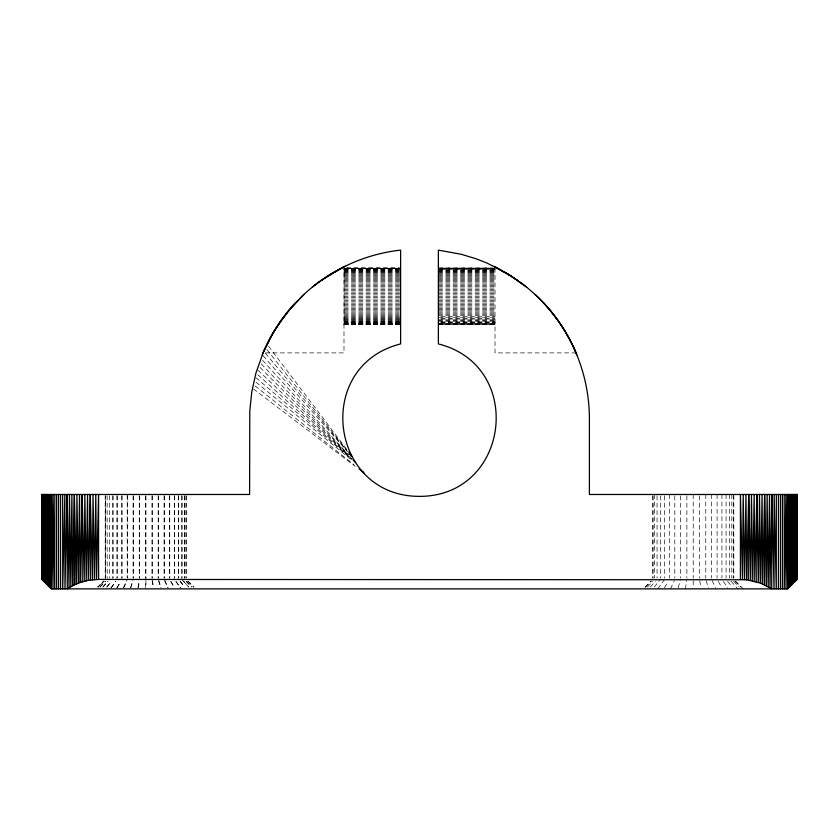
<?xml version="1.0" encoding="UTF-8"?>
<svg xmlns="http://www.w3.org/2000/svg" width="839" height="839" viewBox="0 0 839 839"><rect width="100%" height="100%" fill="white"/><g stroke="black" fill="none" stroke-linecap="round" stroke-linejoin="round"><path stroke-width="0.63" stroke-dasharray="4.2 3.15" d="M145.577 587.688L145.608 580.609M138.33 587.688L139.41 580.609M685.4 588.873L686.69 580.609M137.942 587.688L139.075 580.609M130.874 587.688L133.034 580.609M678.132 587.688L680.314 580.609M130.496 587.688L132.709 580.609M123.784 587.688L126.972 580.609M670.508 588.873L674.262 580.609M123.427 587.688L126.658 580.609M117.156 587.824L120.826 581.532M664.436 587.824L668.138 581.532M116.831 587.824L120.543 581.532M111.283 587.824L115.719 581.532M657.849 588.873L664.519 579.434M111 587.824L115.467 581.532M106.952 586.985L111.514 581.322M654.284 586.985L660.387 579.434M106.721 586.985L111.314 581.322M102.977 586.985L108.011 581.322M650.33 586.985L655.374 581.322M102.798 586.985L107.853 581.322M100.061 586.985L105.431 581.322M99.935 586.985L105.326 581.322M647.446 586.985L652.826 581.322M645.506 587.153L651.442 581.144M97.471 587.153L103.47 581.144M644.918 587.153L650.917 581.144M346.559 267.987L399.333 267.987M438.378 267.956L492.441 267.987M346.559 268.092L400.623 268.092M440.947 268.092L492.441 268.092M346.559 268.26L400.623 268.26M438.378 268.26L492.441 268.26M343.99 268.501L400.623 268.501M438.378 268.501L495.01 268.501M343.99 268.805L400.623 268.805M440.947 268.805L495.01 268.805M343.99 269.172L399.333 269.172M440.947 269.172L495.01 269.172M343.99 269.613L399.333 269.613M438.378 269.613L495.01 269.613M343.99 270.106L399.333 270.106M438.378 270.106L495.01 270.106M343.99 270.672L399.333 270.672M438.378 270.672L495.01 270.672M343.99 271.301L399.333 271.301M438.378 271.301L495.01 271.301M343.99 271.983L400.623 271.983M438.378 271.983L495.01 271.983M343.99 272.727L399.333 272.727M438.378 272.727L495.01 272.727M343.99 273.524L400.623 273.524M438.378 273.524L495.01 273.524M343.99 274.384L400.623 274.384M438.378 274.384L495.01 274.384M343.99 275.286L400.623 275.286M438.378 275.286L495.01 275.286M343.99 276.251L400.623 276.251M438.378 276.251L495.01 276.251M343.99 277.258L400.623 277.258M438.378 277.258L495.01 277.258M343.99 278.307L400.623 278.307M438.378 278.307L495.01 278.307M343.99 279.397L400.623 279.397M438.378 279.397L495.01 279.397M343.99 280.541L400.623 280.541M438.378 280.541L495.01 280.541M343.99 281.715L400.623 281.715M438.378 281.715L495.01 281.715M343.99 282.921L400.623 282.921M438.378 282.921L495.01 282.921M343.99 284.159L400.623 284.159M438.378 284.159L495.01 284.159M343.99 285.438L400.623 285.438M438.378 285.438L495.01 285.438M343.99 286.728L400.623 286.728M438.378 286.728L495.01 286.728M343.99 288.05L400.623 288.05M438.378 288.05L495.01 288.05M343.99 289.392L400.623 289.392M438.378 289.392L495.01 289.392M343.99 290.745L400.623 290.745M438.378 290.745L495.01 290.745M343.99 292.119L400.623 292.119M438.378 292.119L495.01 292.119M343.99 293.493L400.623 293.493M438.378 293.493L495.01 293.493M343.99 294.877L400.623 294.877M438.378 294.877L495.01 294.877M343.99 296.272L400.623 296.272M438.378 296.272L495.01 296.272M343.99 297.656L400.623 297.656M438.378 297.656L495.01 297.656M343.99 299.041L400.623 299.041M438.378 299.041L495.01 299.041M343.99 300.425L399.333 300.425M438.378 300.425L495.01 300.425M343.99 301.799L400.623 301.799M438.378 301.799L495.01 301.799M343.99 303.152L400.623 303.152M438.378 303.152L495.01 303.152M343.99 304.494L400.623 304.494M438.378 304.494L495.01 304.494M343.99 305.805L400.623 305.805M438.378 305.805L495.01 305.805M343.99 307.105L400.623 307.105M438.378 307.105L495.01 307.105M343.99 308.374L400.623 308.374M438.378 308.374L495.01 308.374M343.99 309.622L400.623 309.622M438.378 309.622L495.01 309.622M343.99 310.829L399.333 310.829M438.378 310.829L495.01 310.829M343.99 312.003L399.333 312.003M438.378 312.003L495.01 312.003M343.99 313.136L399.333 313.136M438.378 313.136L495.01 313.136M343.99 314.237L399.333 314.237M438.378 314.237L495.01 314.237M343.99 315.286L399.333 315.286M438.378 315.286L495.01 315.286M343.99 316.293L399.333 316.293M440.947 316.293L495.01 316.293M343.99 317.247L400.623 317.247M438.378 317.247L495.01 317.247M343.99 318.159L400.623 318.159M440.947 318.159L495.01 318.159M343.99 319.019L400.623 319.019M440.947 319.019L495.01 319.019M343.99 319.816L400.623 319.816M438.378 319.816L495.01 319.816M343.99 320.561L400.623 320.561M438.378 320.561L495.01 320.561M343.99 321.243L400.623 321.243M438.378 321.243L495.01 321.243M343.99 321.872L400.623 321.872M440.947 321.872L495.01 321.872M343.99 322.428L400.623 322.428M440.947 322.428L495.01 322.428M343.99 322.931L400.623 322.931M440.947 322.931L495.01 322.931M343.99 323.372L400.623 323.372M438.378 323.372L495.01 323.372M343.99 323.739L400.623 323.739M440.947 323.739L495.01 323.739M343.99 324.043L399.333 324.043M438.378 324.043L495.01 324.043M343.99 324.284L400.623 324.284M438.378 324.284L495.01 324.284M343.99 324.452L400.623 324.452M438.378 324.452L495.01 324.452M343.99 324.557L400.623 324.588M440.947 324.557L495.01 324.588M265.585 352.904L343.99 352.904L343.99 266.781M576.026 352.904L495.01 352.904L495.01 266.781M253.462 388.939L355.096 466.253M255.203 385.971L354.048 464.785M256.031 382.217L351.468 459.866M255.916 377.655L351.562 459.164M257.856 374.802L351.677 459.08M257.961 370.24L347.965 455.388M348.909 456.29L351.751 458.975M260.038 367.492L348.122 455.178M735.53 581.144L743.249 588.873M188.083 581.144L194.082 587.153M735.006 581.144L740.942 587.153M187.59 581.144L193.463 587.153M261.244 363.864L348.353 455.042M733.622 581.322L739.002 586.985M186.227 581.322L191.617 586.985M186.122 581.322L191.491 586.985M262.544 360.277L348.521 454.843M183.699 581.322L188.754 586.985M731.073 581.322L737.796 588.873M181.864 579.434L188.576 586.985M263.068 355.726L347.556 451.707M265.397 353.188L346.832 450.574M727.591 581.322L732.164 586.985M180.238 581.322L184.832 586.985M180.039 581.322L184.601 586.985M266.917 349.685L347.01 450.491M268.543 346.224L346.318 448.844M176.085 581.532L180.553 587.824M723.407 581.532L727.853 587.824M175.833 581.532L180.27 587.824M171.009 581.532L174.722 587.824M718.31 581.532L722.012 587.824M170.726 581.532L174.397 587.824M164.895 580.609L168.125 587.688M712.185 580.609L715.394 587.688M164.58 580.609L167.769 587.688M158.844 580.609L161.057 587.688M706.134 580.609L708.315 587.688M158.519 580.609L160.679 587.688M152.478 580.609L153.61 587.688M699.757 580.609L700.869 587.688M152.142 580.609L153.222 587.688M145.944 580.609L145.976 587.688M733.81 495.786L733.81 578.123M733.307 494.486L733.307 578.123M731.828 494.486L731.828 578.123M729.385 494.486L729.385 578.123M726.06 494.486L726.06 578.123M721.928 494.486L721.928 578.123M717.083 494.486L717.083 578.123M711.65 494.486L711.65 578.123M705.767 494.486L705.767 578.123M699.569 495.786L699.569 578.123M693.224 494.486L693.224 578.123M693.224 580.609L693.224 587.688M686.879 495.786L686.879 578.123M680.681 495.786L680.681 578.123M674.797 495.786L674.797 578.123M669.365 494.486L669.365 578.123M664.519 495.786L664.519 578.123M660.387 495.786L660.387 578.123M657.063 495.786L657.063 578.123M654.619 494.486L654.619 578.123M653.141 495.786L653.141 578.123M652.637 495.786L652.637 578.123M186.363 495.786L186.363 578.123M185.891 495.786L185.839 578.123M184.423 495.786L184.423 578.123M184.328 495.786L184.328 578.123M182.011 495.786L182.011 578.123M181.864 495.786L181.864 578.123M178.707 495.786L178.707 578.123M178.518 495.786L178.518 578.123M174.596 495.786L174.596 578.123M174.355 495.786L174.355 578.123M169.772 495.786L169.772 578.123M169.499 495.786L169.499 578.123M164.35 495.786L164.35 578.123M164.056 495.786L164.056 578.123M158.477 495.786L158.477 578.123M158.162 495.786L158.162 578.123M152.289 495.786L152.289 578.123M151.964 495.786L151.964 578.123M145.944 495.786L145.944 579.434M145.608 495.786L145.608 578.123M139.589 495.786L139.589 578.123M139.264 495.786L139.264 578.123M133.391 495.786L133.391 578.123M133.076 495.786L133.076 578.123M127.497 495.786L127.497 578.123M127.203 494.486L127.203 578.123M122.054 495.786L122.054 578.123M121.781 495.786L121.781 578.123M117.198 495.786L117.198 578.123M116.957 495.786L116.957 578.123M113.034 495.786L113.034 578.123M112.846 495.786L112.846 578.123M109.542 495.786L109.689 578.123M107.13 495.786L107.224 578.123M105.19 495.786L105.19 578.123M104.026 581.144L98.09 587.153L103.963 581.144M105.714 578.123L105.714 495.786L105.662 578.123"/><path stroke-width="1.26" d="M576.792 354.75C567.521 332.024 553.258 311.363 535.292 294.646C544.249 302.973 552.744 312.779 559.781 323.13C578.983 351.142 589.45 385.017 589.398 418.976L589.398 494.486L797.05 494.486L797.05 579.434L787.611 588.873L51.389 588.873L41.992 579.466L42.023 494.486M42.558 580.043L42.558 494.486L43.313 580.798L43.649 494.486L43.796 581.28L44.394 494.486L44.991 582.476L45.264 494.486L45.705 583.189L46.26 494.486L46.481 583.965L47.383 494.486L48.243 585.727L48.641 494.486L49.228 586.713L50.004 494.486L50.277 587.761L51.494 494.486L53.014 588.873L53.098 494.486L54.745 588.873L54.808 494.486M44.362 581.846L44.394 494.486M47.33 584.804L47.383 494.486M51.389 588.873L51.494 494.486M56.591 588.873L56.622 494.486M748.682 580.043L748.724 494.486L746.626 579.77L760.69 583.189L771.723 588.873L771.88 494.486L774.04 588.873L774.156 494.486L776.274 588.873L776.348 494.486M756.768 581.846L756.862 494.486L754.775 581.28L754.177 494.486L752.761 580.798L751.461 494.486L750.727 580.378L748.724 494.486M778.414 588.873L778.445 494.486M764.497 584.804L764.633 494.486L762.609 583.965L762.085 494.486L760.69 583.189L759.494 494.486L758.739 582.476L756.862 494.486M42.558 494.486L42.296 579.77L41.95 494.486L249.603 494.486L249.781 411.225L251.763 391.97L255.926 373.061L263.719 351.174L274.416 330.566L287.829 311.605L303.77 294.583L292.863 305.711L280.803 320.855L270.536 337.268L262.208 354.75M796.903 579.581L796.442 494.486L796.106 580.378L795.959 494.486L795.687 580.798L795.351 494.486L795.204 581.28L794.606 494.486L794.009 582.476L793.736 494.486L793.295 583.189L792.74 494.486L792.519 583.965L791.617 494.486L790.758 585.727L790.359 494.486L789.772 586.713L788.996 494.486L788.723 587.761L787.506 494.486L785.986 588.873L785.902 494.486L784.255 588.873L784.192 494.486M67.12 494.486L69.029 587.761L69.469 494.486L70.812 586.713L71.881 494.486L72.636 585.727L76.391 583.965L74.367 494.486L72.636 585.727L67.277 588.873L67.12 494.486L64.96 588.873L64.844 494.486L62.726 588.873L62.652 494.486M98.583 579.434L98.583 494.486L96.506 579.466L95.803 494.486L94.44 579.581L93.035 494.486L92.374 579.77L90.276 494.486L88.273 580.378L87.539 494.486L86.239 580.798L84.823 494.486L84.225 581.28L82.138 494.486L80.261 582.476L76.391 583.965L76.915 494.486L78.31 583.189L79.506 494.486L80.261 582.476L88.273 580.378L98.583 579.434L746.626 579.77L745.965 494.486L744.56 579.581L743.197 494.486L742.494 579.466L740.418 494.486L740.418 579.434M771.88 494.486L769.971 587.761L769.531 494.486L768.188 586.713L767.119 494.486L766.364 585.727L764.633 494.486M262.974 352.904C270.808 334.362 281.956 317.226 295.748 302.564M303.708 294.646C329.821 270.158 364.671 254.007 400.623 250.127L400.623 343.917C313.178 365.856 329.339 496.426 419.5 496.373C509.661 496.426 525.822 365.856 438.378 343.917L438.378 250.127L461.23 254.28L476.059 258.769L486.882 263.006L507.522 273.661L526.682 287.158L510.815 275.706L493.919 266.246M312.475 287.022L315.516 284.61M315.265 284.809L318.61 282.282M318.275 282.523L331.478 273.661L345.081 266.246M321.327 280.31L343.99 266.781M495.01 266.781L517.673 280.31M520.39 282.282L523.735 284.809M362.354 471.78L364.43 473.364M359.134 468.854L363.214 472.095M526.525 287.022L535.292 294.646M41.95 579.434L41.95 494.486M543.253 302.564C557.044 317.226 568.192 334.362 576.026 352.904M352.915 459.667L355.537 462.562M349.276 453.668L351.866 456.605L349.444 453.553M349.349 453.595L351.866 456.605M348.678 451.959L351.027 455.063M794.606 494.486L794.638 581.846M791.617 494.486L791.67 584.804M787.506 494.486L787.611 588.873M782.378 494.486L782.409 588.873M90.276 494.486L90.318 580.043M82.138 494.486L82.232 581.846M74.367 494.486L74.503 584.804M60.555 494.486L60.586 588.873M796.442 494.486L796.442 580.043M780.459 494.486L780.459 588.873M58.541 494.486L58.541 588.873M796.977 494.486L797.008 579.466L796.977 494.486"/></g></svg>
